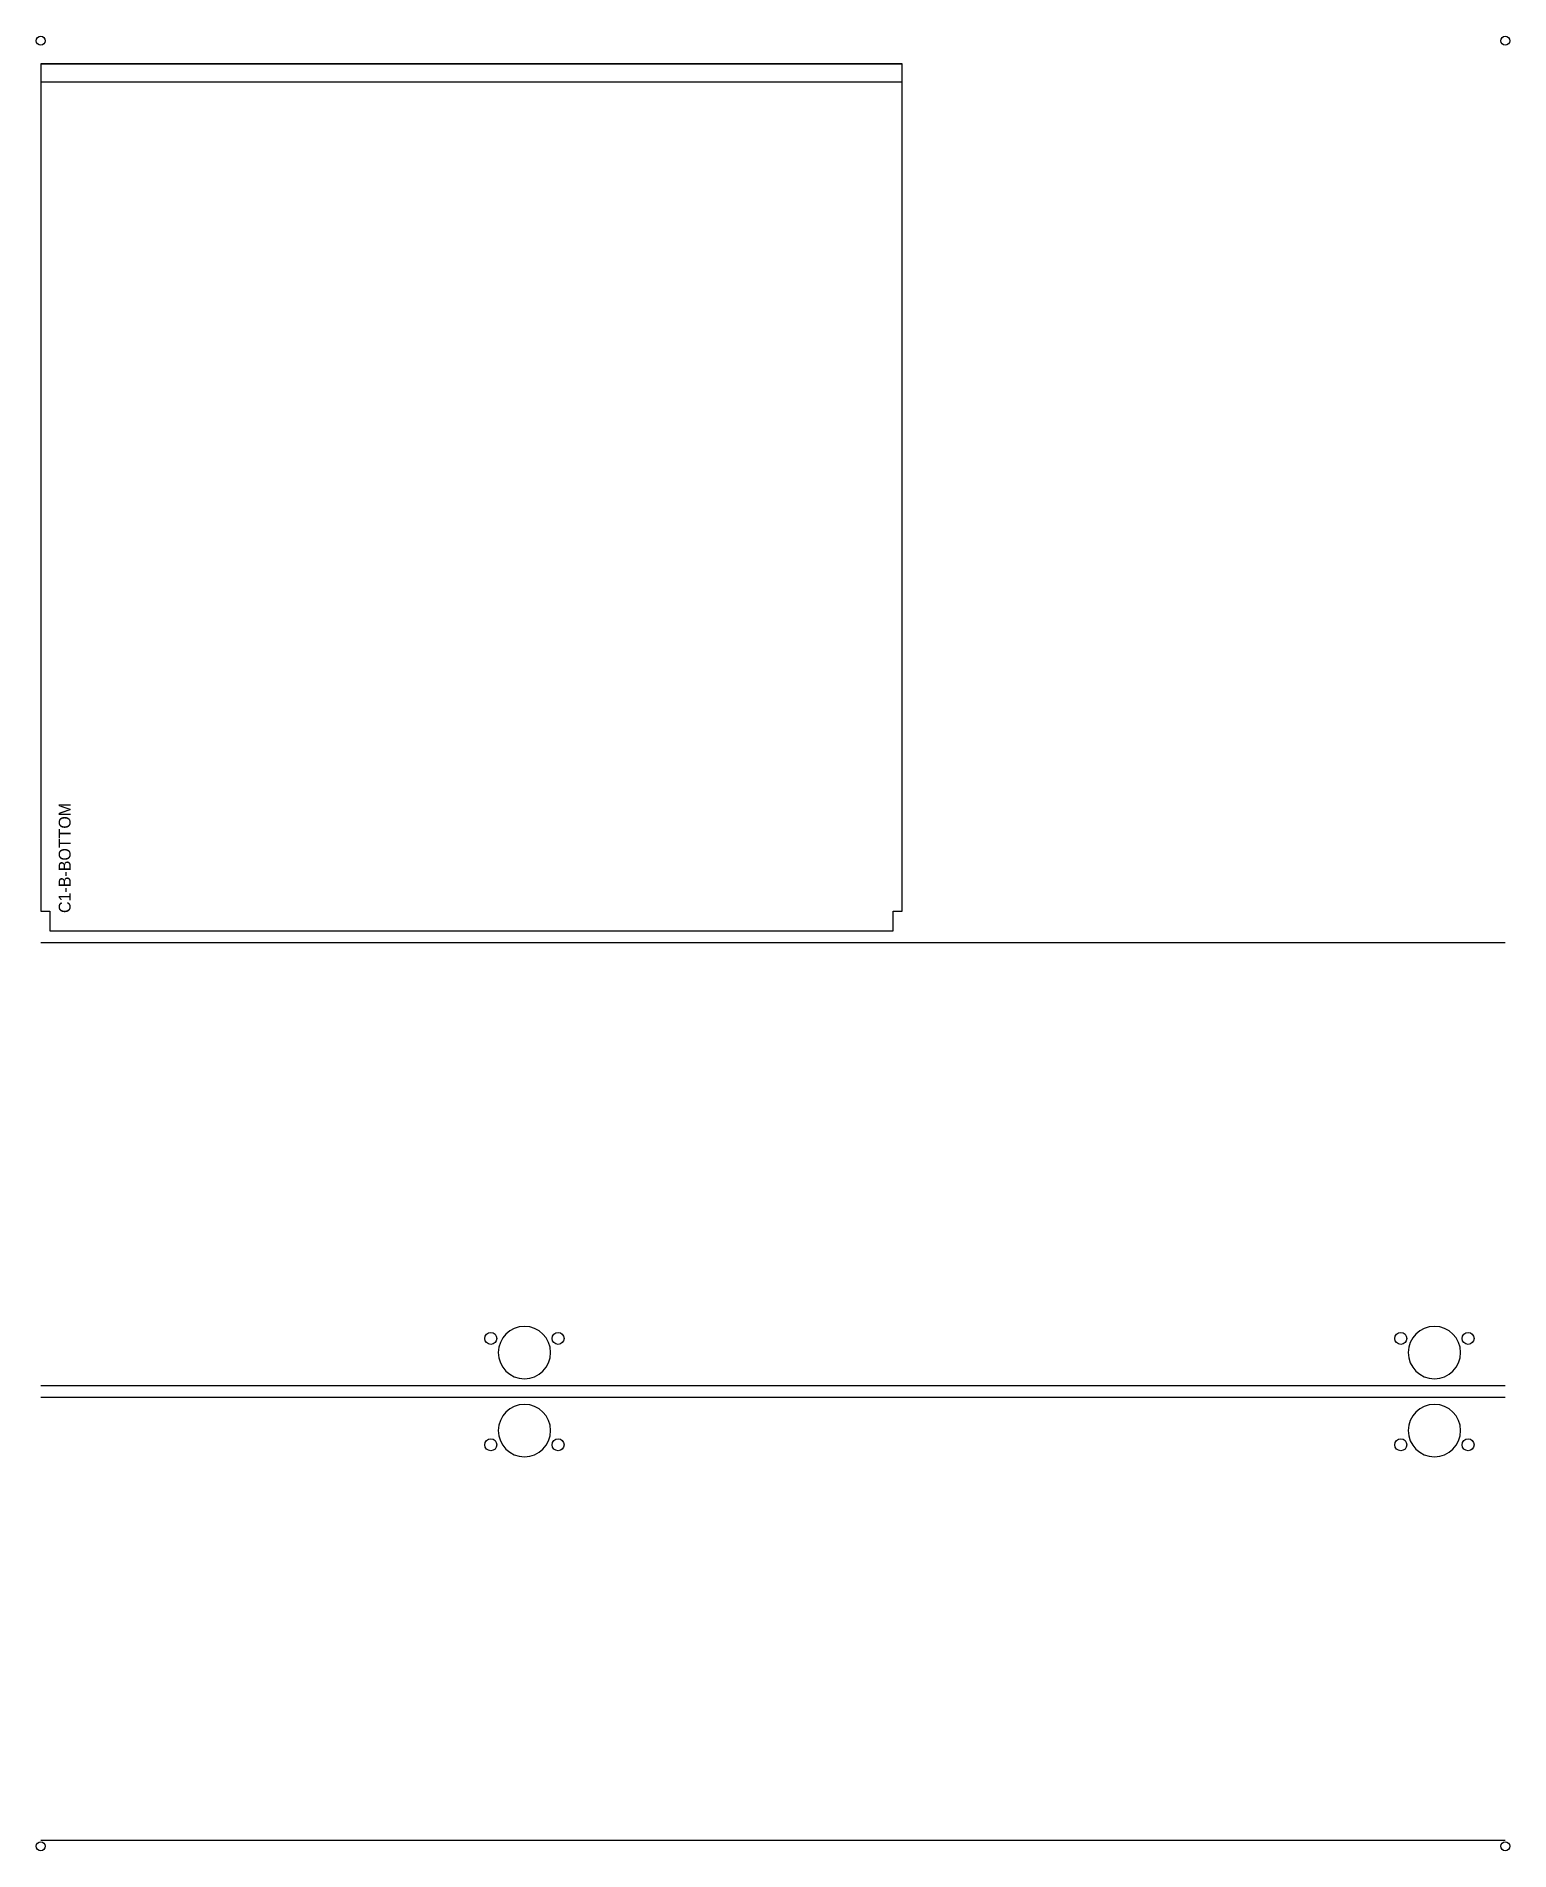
# Model space of a CAD drawing. Header units: millimetres. Extents: x -3 to 983, y 3 to 1217.
import ezdxf

# ---------------------------------------------------------------- set-up
doc = ezdxf.new("R2010")
doc.units = ezdxf.units.MM
for name, color, linetype in [('DRILL_8_D12', 5, 'CONTINUOUS'), ('LABEL', 8, 'CONTINUOUS'), ('OUTLINE', 7, 'CONTINUOUS'), ('OUTLINE_OPEN', 7, 'CONTINUOUS'), ('POCKET_D13', 3, 'CONTINUOUS'), ('POCKET_D6', 3, 'CONTINUOUS'), ('TILE_REG', 6, 'CONTINUOUS')]:
    doc.layers.add(name, color=color, linetype=linetype)

msp = doc.modelspace()

# ---------------------------------------------------------------- linework, layer by layer
at = {"layer": 'DRILL_8_D12'}
for centre in [(301.166667, 345.8), (346.166667, 345.8), (910.1, 345.8), (955.1, 345.8), (301.166667, 274.6), (346.166667, 274.6), (910.1, 274.6), (955.1, 274.6)]:
    msp.add_circle(centre, 4, dxfattribs=at)
at = {"layer": 'OUTLINE'}
msp.add_lwpolyline([(0, 631.55), (6, 631.55), (6, 618.4), (570.4, 618.4), (570.4, 631.55), (576.4, 631.55), (576.4, 1198.4), (0, 1198.4)], close=True, dxfattribs=at)
at = {"layer": 'OUTLINE_OPEN'}
for points in [[(980, 610.4), (0, 610.4)], [(0, 314.2), (980, 314.2)], [(980, 306.2), (0, 306.2)], [(0, 10), (980, 10)]]:
    msp.add_lwpolyline(points, dxfattribs=at)
at = {"layer": 'POCKET_D13'}
for points in [[(323.666667, 318.8, 1), (323.666667, 353.8, 1)], [(932.6, 318.8, 1), (932.6, 353.8, 1)], [(323.666667, 266.6, 1), (323.666667, 301.6, 1)], [(932.6, 266.6, 1), (932.6, 301.6, 1)]]:
    msp.add_lwpolyline(points, format="xyb", close=True, dxfattribs=at)
at = {"layer": 'POCKET_D6'}
msp.add_lwpolyline([(0, 1186.425), (576.4, 1186.425), (576.4, 1198.475), (0, 1198.475)], close=True, dxfattribs=at)
at = {"layer": 'TILE_REG'}
for centre in [(0, 1214), (980, 1214), (0, 6), (980, 6)]:
    msp.add_circle(centre, 3, dxfattribs=at)

# ---------------------------------------------------------------- texts
at = {"layer": 'LABEL'}
msp.add_text('C1-B-BOTTOM', height=8, rotation=90, dxfattribs=at).set_placement((20, 630.4))

doc.saveas('drawing.dxf')
